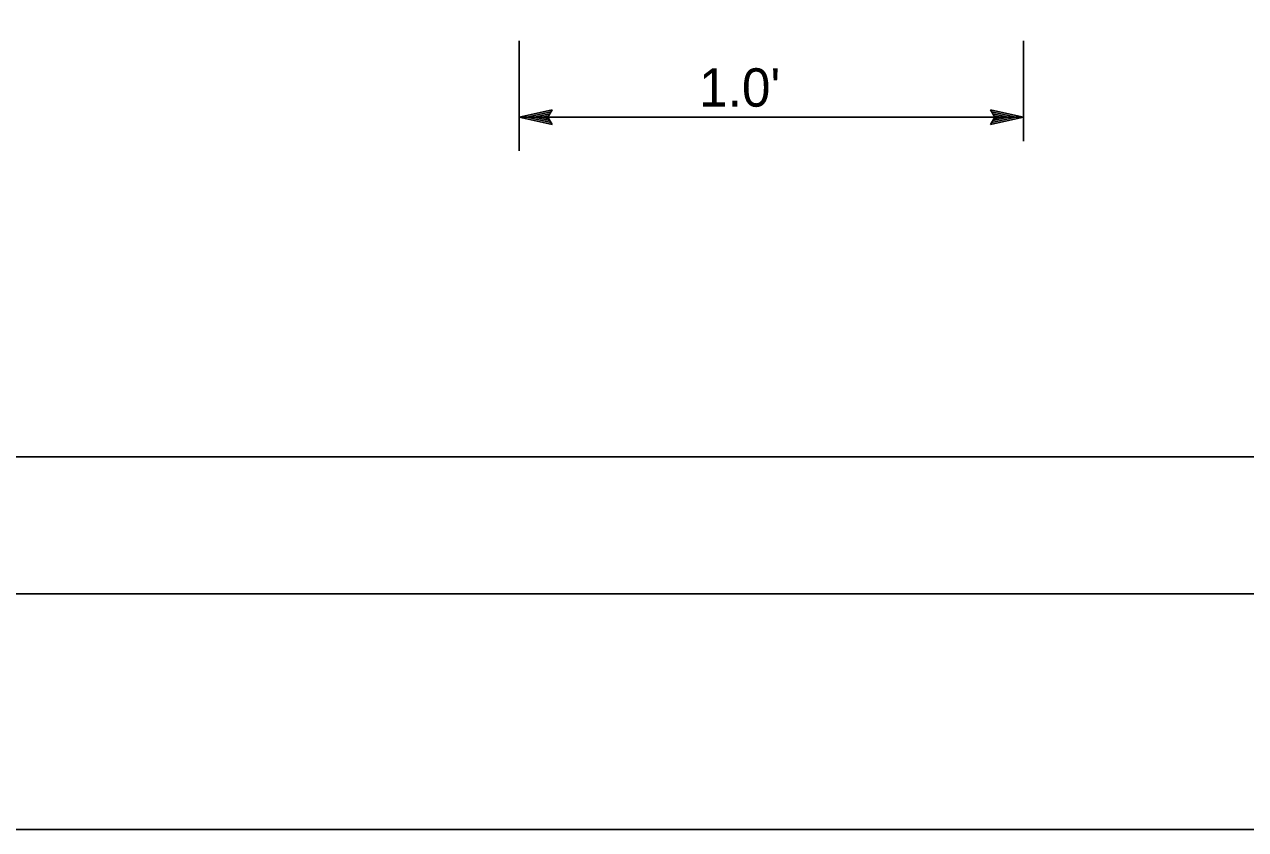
# Model space of a CAD drawing. Extents: x -894 to 866, y -472 to 714.
# Drawn here: x -272.5 to -49.7, y -472.4 to -325.6 of the extents above; entities that cross this region are included whole.
import ezdxf

# ---------------------------------------------------------------- set-up
doc = ezdxf.new("R2010")
doc.units = 0
for name, color, linetype in [('border_PLOTTING-ELEMENTS', 7, 'Continuous'), ('border_rw_22x34_Cut_Lines', 7, 'Continuous'), ('border_SHEET', 7, 'Continuous'), ('rd_PAVEMENT-anno', 7, 'Continuous')]:
    doc.layers.add(name, color=color, linetype=linetype)

msp = doc.modelspace()

# ---------------------------------------------------------------- linework, layer by layer
at = {"layer": 'border_PLOTTING-ELEMENTS'}
for points in [[(-894.04, -472.44), (865.96, -472.44), (865.96, 713.56), (-894.04, 713.56)], [(-864.04, 670.56), (835.96, 670.56), (835.96, -429.44), (-864.04, -429.44)]]:
    msp.add_lwpolyline(points, close=True, dxfattribs=at)
at = {"layer": 'border_rw_22x34_Cut_Lines'}
msp.add_lwpolyline([(-864.04, 670.56), (835.96, 670.56), (835.96, -429.44), (-864.04, -429.44)], close=True, dxfattribs=at)
at = {"layer": 'border_SHEET'}
msp.add_line((810.96, -404.44), (-814.04, -404.44), dxfattribs=at)
at = {"layer": 'rd_PAVEMENT-anno'}
for p, q in [((-182.2, -328.58), (-182.2, -348.63)), ((-90.25, -328.58), (-90.25, -346.88)), ((-182.2, -342.53), (-176.2, -341.2)), ((-176.2, -343.87), (-182.2, -342.53)), ((-182.2, -342.53), (-182.2, -342.53)), ((-182.2, -342.53), (-127.18, -342.53)), ((-176.42, -343.51), (-180.82, -342.53)), ((-180.81, -342.52), (-176.44, -341.56)), ((-179.44, -342.53), (-176.62, -341.9)), ((-176.65, -343.15), (-179.44, -342.53)), ((-178.06, -342.53), (-176.85, -342.26)), ((-176.83, -342.8), (-178.06, -342.53)), ((-176.2, -341.2), (-177, -342.53)), ((-177, -342.53), (-176.2, -343.87)), ((-176.2, -341.2), (-176.2, -341.2)), ((-127.18, -342.53), (-90.25, -342.53)), ((-95.45, -342.53), (-96.25, -341.19)), ((-96.25, -341.19), (-96.25, -341.19)), ((-96.25, -341.19), (-90.25, -342.53)), ((-90.25, -342.53), (-96.25, -343.86)), ((-96.25, -343.86), (-95.45, -342.53)), ((-96.03, -341.54), (-91.63, -342.53)), ((-91.64, -342.53), (-96.01, -343.5)), ((-93.01, -342.52), (-95.83, -343.15)), ((-95.8, -341.9), (-93.01, -342.52)), ((-95.62, -342.25), (-94.39, -342.52)), ((-94.39, -342.52), (-95.6, -342.79)), ((-90.25, -342.53), (-90.25, -342.53)), ((-176.2, -343.87), (-176.2, -343.87)), ((-96.25, -343.86), (-96.25, -343.86))]:
    msp.add_line(p, q, dxfattribs=at)

# ---------------------------------------------------------------- texts
msp.add_text("1.0'", height=7, dxfattribs=at).set_placement((-149.4, -340.6))

doc.saveas('drawing.dxf')
